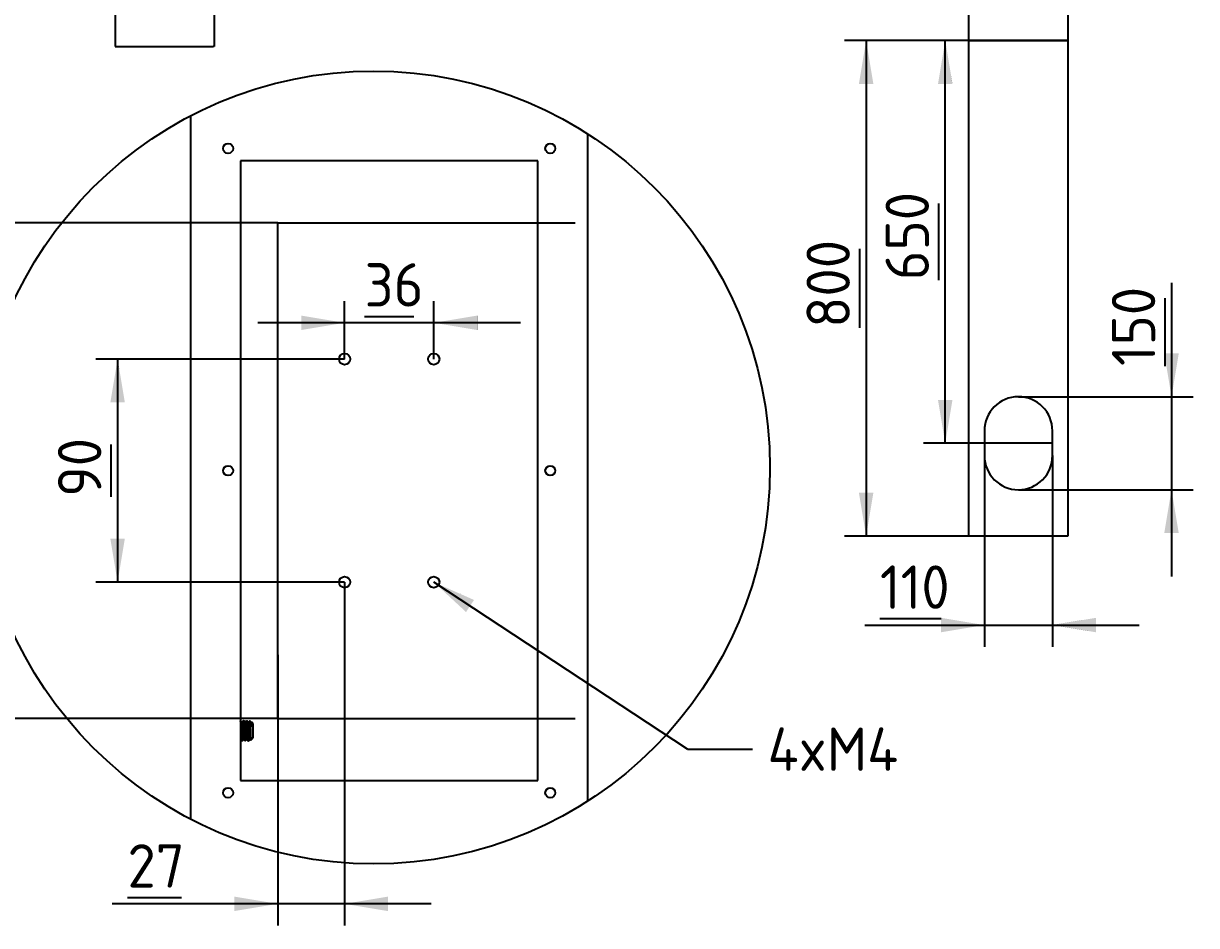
# Model space of a CAD drawing. Header units: millimetres. Extents: x 28 to 832, y 30 to 567.
# Drawn here: x 232 to 326.6, y 157.6 to 230.4 of the extents above; entities that cross this region are included whole.
import ezdxf
from ezdxf.enums import TextEntityAlignment as Align
from ezdxf.lldxf.tags import DXFTag

# ---------------------------------------------------------------- set-up
doc = ezdxf.new("R2010")
doc.units = ezdxf.units.MM
for name, color, linetype in [('ABDECKPLATTE_ELE', 7, 'Continuous'), ('ABDECKUNG_LICHTS', 7, 'Continuous'), ('Default', 7, 'Continuous'), ('FAAC_XD20-BODEN', 7, 'Continuous'), ('FAAC_XD20-DECKEL', 7, 'Continuous'), ('M8-BOLZEN', 7, 'Continuous'), ('MOTORSCHARNIER_F', 7, 'Continuous'), ('PFAHL', 7, 'Continuous'), ('PFAHL_UNTERBAU', 7, 'Continuous'), ('SCHANIER', 7, 'Continuous')]:
    doc.layers.add(name, color=color, linetype=linetype)
doc.styles.add('SEACAD_seiso_ttf', font='seiso.ttf', dxfattribs={"height": 0.2})
tags = doc.linetypes.add('CENTER2', pattern=[1.125, 0.75, -0.125, 0.125, -0.125]).pattern_tags.tags
tags[10:11] = [DXFTag(74, 4), DXFTag(75, 0), DXFTag(340, '0'), DXFTag(46, 0.0), DXFTag(50, 0.0), DXFTag(44, 0.0), DXFTag(45, 0.0)]
tags[8:9] = [DXFTag(74, 4), DXFTag(75, 0), DXFTag(340, '0'), DXFTag(46, 0.0), DXFTag(50, 0.0), DXFTag(44, 0.0), DXFTag(45, 0.0)]
tags[6:7] = [DXFTag(74, 4), DXFTag(75, 0), DXFTag(340, '0'), DXFTag(46, 0.0), DXFTag(50, 0.0), DXFTag(44, 0.0), DXFTag(45, 0.0)]
tags[4:5] = [DXFTag(74, 4), DXFTag(75, 0), DXFTag(340, '0'), DXFTag(46, 0.0), DXFTag(50, 0.0), DXFTag(44, 0.0), DXFTag(45, 0.0)]
tags = doc.linetypes.add('HIDDEN2', pattern=[0.1875, 0.125, -0.0625]).pattern_tags.tags
tags[6:7] = [DXFTag(74, 4), DXFTag(75, 0), DXFTag(340, '0'), DXFTag(46, 0.0), DXFTag(50, 0.0), DXFTag(44, 0.0), DXFTag(45, 0.0)]
tags[4:5] = [DXFTag(74, 4), DXFTag(75, 0), DXFTag(340, '0'), DXFTag(46, 0.0), DXFTag(50, 0.0), DXFTag(44, 0.0), DXFTag(45, 0.0)]

# ---------------------------------------------------------------- blocks, each defined once
blk = doc.blocks.new('SEANNOT_GROUP27')
at = {"layer": 'Default', "linetype": 'Continuous', "ltscale": 25.4}
blk.add_hatch(color=136, dxfattribs=at).paths.add_polyline_path([(268.312, 183.895), (265.068, 185.333), (267.67, 182.921)])
at = {"layer": 'Default', "color": 7, "linetype": 'Continuous', "ltscale": 25.4}
blk.add_line((285.529, 171.855), (290.779, 171.855), dxfattribs=at)
at = {"layer": 'Default', "color": 136, "linetype": 'Continuous', "lineweight": 20, "ltscale": 25.4, "const_width": 0.00025}
blk.add_lwpolyline([(268.312, 183.895), (265.068, 185.333), (267.67, 182.921), (268.312, 183.895)], close=True, dxfattribs=at)
at = {"layer": 'Default', "color": 7, "linetype": 'Continuous', "ltscale": 25.4}
blk.add_lwpolyline([(285.529, 171.855), (265.068, 185.333)], dxfattribs=at)
at = {"layer": 'Default', "color": 7, "linetype": 'Continuous', "ltscale": 25.4, "style": 'SEACAD_seiso_ttf'}
blk.add_text('4xM4', height=3.5, dxfattribs=at).set_placement((292.004, 173.605), align=Align.TOP_LEFT)
blk = doc.blocks.new('SE21')
at = {"layer": 'PFAHL', "color": 7, "linetype": 'Continuous', "ltscale": 25.4}
for p, q in [((239.352, 288.552), (247.252, 288.552)), ((239.352, 288.552), (239.352, 228.552)), ((247.352, 288.452), (247.352, 228.552)), ((239.352, 228.552), (247.252, 228.552)), ((247.352, 228.552), (247.252, 228.552))]:
    blk.add_line(p, q, dxfattribs=at)
for centre, radius in [((242.352, 257.552), 0.1), ((246.352, 257.552), 0.1), ((245.352, 256.302), 0.1), ((244.783, 250.802), 0.1), ((245.352, 251.302), 0.25), ((245.933, 250.802), 0.1), ((242.352, 249.552), 0.1), ((246.352, 249.552), 0.1)]:
    blk.add_circle(centre, radius, dxfattribs=at)
for centre, radius, start, end in [((243.352, 291.502), 3, 90, 259.52469), ((243.352, 291.502), 3, 280.47531, 90), ((247.252, 288.452), 0.1, 0, 90)]:
    blk.add_arc(centre, radius, start, end, dxfattribs=at)
blk = doc.blocks.new('SE22')
at = {"layer": 'ABDECKPLATTE_ELE', "color": 7, "linetype": 'Continuous', "ltscale": 25.4}
for p, q in [((316.348, 273.292), (316.248, 273.292)), ((316.348, 273.292), (316.348, 273.042)), ((316.348, 273.042), (316.348, 260.042)), ((316.348, 259.792), (316.248, 259.792)), ((316.348, 260.042), (316.348, 259.792))]:
    blk.add_line(p, q, dxfattribs=at)
at = {"layer": 'ABDECKUNG_LICHTS', "color": 7, "linetype": 'Continuous', "ltscale": 25.4}
for p, q in [((305.748, 257.707), (305.748, 250.377)), ((305.823, 257.707), (305.823, 250.377)), ((305.833, 257.792), (308.123, 257.792)), ((305.833, 257.717), (308.123, 257.717)), ((308.173, 258.292), (308.248, 258.292)), ((308.173, 258.042), (308.173, 258.292)), ((308.173, 258.042), (308.173, 257.842)), ((308.248, 258.292), (308.248, 258.042)), ((308.248, 258.042), (308.248, 257.842)), ((305.748, 250.377), (305.748, 250.292)), ((305.748, 250.292), (305.823, 250.292)), ((305.828, 250.368), (305.828, 250.377)), ((308.123, 250.367), (305.833, 250.367)), ((308.123, 250.292), (305.833, 250.292)), ((308.173, 250.242), (308.173, 250.042)), ((308.173, 249.792), (308.173, 250.042)), ((308.248, 250.292), (308.238, 250.292)), ((308.248, 250.242), (308.248, 250.042)), ((308.248, 250.042), (308.248, 249.792)), ((308.248, 249.792), (308.173, 249.792))]:
    blk.add_line(p, q, dxfattribs=at)
for centre, radius, start, end in [((305.833, 257.707), 0.085, 90, 180), ((305.833, 257.707), 0.01, 90, 180), ((308.123, 257.842), 0.125, 270, 360), ((308.123, 257.842), 0.05, 270, 360), ((305.833, 250.377), 0.085, 180, 270), ((305.833, 250.377), 0.01, 180, 270), ((308.123, 250.242), 0.125, 0, 90), ((308.123, 250.242), 0.05, 0, 90)]:
    blk.add_arc(centre, radius, start, end, dxfattribs=at)
at = {"layer": 'FAAC_XD20-BODEN', "color": 7, "linetype": 'Continuous', "ltscale": 25.4}
for p, q in [((306.998, 257.292), (308.151, 257.252)), ((306.998, 256.892), (306.998, 257.292)), ((306.998, 251.192), (306.998, 256.892)), ((306.998, 250.792), (306.998, 251.192)), ((308.151, 250.832), (306.998, 250.792))]:
    blk.add_line(p, q, dxfattribs=at)
for centre, start, end in [((308.148, 257.152), 0, 88), ((308.148, 250.932), 272, 360)]:
    blk.add_arc(centre, 0.1, start, end, dxfattribs=at)
at = {"layer": 'FAAC_XD20-DECKEL', "color": 7, "linetype": 'Continuous', "ltscale": 25.4}
for p, q in [((306.148, 253.042), (306.809, 257.057)), ((306.809, 257.057), (306.834, 257.208)), ((306.933, 257.292), (306.998, 257.292)), ((306.998, 257.292), (306.998, 256.892)), ((306.998, 251.192), (306.998, 256.892)), ((306.123, 252.892), (306.123, 253.017)), ((306.123, 251.942), (306.123, 252.892)), ((306.148, 253.029), (306.148, 253.042)), ((306.148, 253.029), (306.148, 252.892)), ((306.148, 252.892), (306.148, 252.414)), ((306.123, 251.817), (306.123, 251.942)), ((306.148, 251.999), (306.148, 252.414)), ((306.148, 251.999), (306.148, 251.942)), ((306.148, 251.942), (306.148, 251.824)), ((306.148, 251.792), (306.148, 251.824)), ((306.467, 251.336), (306.148, 251.792)), ((306.465, 251.339), (306.463, 251.342)), ((306.757, 250.922), (306.649, 251.076)), ((306.708, 250.992), (306.652, 251.072)), ((306.818, 250.834), (306.757, 250.922)), ((306.998, 251.192), (306.998, 250.792)), ((306.998, 250.792), (306.9, 250.792))]:
    blk.add_line(p, q, dxfattribs=at)
for centre, radius, start, end in [((306.933, 257.192), 0.1, 90, 170.64702), ((306.148, 253.017), 0.025, 90, 180), ((306.148, 251.817), 0.025, 180, 270), ((306.9, 250.892), 0.1, 214.99202, 270)]:
    blk.add_arc(centre, radius, start, end, dxfattribs=at)
blk.add_open_spline([(306.649, 251.076), (306.634, 251.098), (306.62, 251.124), (306.605, 251.15), (306.593, 251.172), (306.579, 251.195), (306.566, 251.216), (306.552, 251.237), (306.537, 251.257), (306.523, 251.274), (306.507, 251.292), (306.492, 251.309), (306.48, 251.321), (306.475, 251.327), (306.47, 251.332), (306.467, 251.336)], degree=3, knots=[0, 0, 0, 0, 0.241447, 0.241447, 0.241447, 0.44943, 0.44943, 0.44943, 0.659722, 0.659722, 0.659722, 0.886432, 0.886432, 0.886432, 1, 1, 1, 1], dxfattribs=at)
at = {"layer": 'MOTORSCHARNIER_F', "color": 7, "linetype": 'Continuous', "ltscale": 25.4}
for p, q in [((321.528, 256.877), (316.248, 258.417)), ((316.248, 255.917), (320.177, 255.917)), ((320.177, 255.917), (322.013, 255.917)), ((322.013, 255.917), (322.748, 255.917)), ((322.748, 255.917), (325.748, 255.917)), ((325.748, 255.917), (326.623, 255.917)), ((326.623, 255.167), (326.623, 255.917)), ((316.248, 255.167), (320.177, 255.167)), ((320.177, 255.167), (322.013, 255.167)), ((322.013, 255.167), (322.748, 255.167)), ((322.748, 255.167), (325.748, 255.167)), ((325.748, 255.167), (326.623, 255.167))]:
    blk.add_line(p, q, dxfattribs=at)
for centre, radius, end in [((321.248, 255.917), 1, 73.7398), ((316.248, 255.917), 0.5, 90)]:
    blk.add_arc(centre, radius, 0, end, dxfattribs=at)
at = {"layer": 'PFAHL', "color": 7, "linetype": 'Continuous', "ltscale": 25.4}
for p, q in [((308.248, 258.242), (308.248, 289.042)), ((308.248, 289.042), (316.148, 289.042)), ((308.248, 289.042), (308.348, 288.942)), ((316.248, 288.942), (316.248, 229.042)), ((308.248, 250.242), (308.248, 257.842)), ((308.248, 229.042), (308.248, 249.842)), ((308.348, 229.042), (308.248, 229.042)), ((308.348, 229.042), (316.148, 229.042)), ((316.248, 229.042), (316.148, 229.042))]:
    blk.add_line(p, q, dxfattribs=at)
for centre, radius, start, end in [((312.248, 291.992), 3, 280.47531, 259.52469), ((316.148, 288.942), 0.1, 0, 90)]:
    blk.add_arc(centre, radius, start, end, dxfattribs=at)
at = {"layer": 'PFAHL_UNTERBAU', "color": 7, "linetype": 'Continuous', "ltscale": 25.4}
for p, q in [((308.248, 189.042), (308.248, 229.042)), ((308.248, 229.042), (308.348, 229.042)), ((316.148, 229.042), (308.348, 229.042)), ((316.148, 229.042), (316.248, 229.042)), ((316.248, 229.042), (316.248, 189.042)), ((309.498, 197.542), (309.498, 195.542)), ((314.998, 195.542), (314.998, 197.542)), ((308.348, 189.042), (308.248, 189.042)), ((316.148, 189.042), (308.348, 189.042)), ((316.248, 189.042), (316.148, 189.042))]:
    blk.add_line(p, q, dxfattribs=at)
for centre, start, end in [((312.248, 197.542), 0, 180), ((312.248, 195.542), 180, 360)]:
    blk.add_arc(centre, 2.75, start, end, dxfattribs=at)
at = {"layer": 'SCHANIER', "color": 7, "linetype": 'Continuous', "ltscale": 25.4}
for p, q in [((313.852, 285.092), (313.748, 285.092)), ((313.748, 285.092), (313.748, 284.792)), ((315.643, 285.092), (313.852, 285.092)), ((315.748, 285.092), (315.643, 285.092)), ((315.748, 285.092), (315.748, 284.792)), ((313.748, 284.792), (313.748, 284.542)), ((313.852, 284.792), (313.748, 284.792)), ((313.748, 284.542), (313.748, 283.542)), ((315.643, 284.792), (313.852, 284.792)), ((315.748, 284.792), (315.643, 284.792)), ((315.748, 284.542), (315.748, 284.792)), ((315.748, 283.542), (315.748, 284.542)), ((313.748, 283.542), (313.748, 283.292)), ((313.748, 282.992), (313.748, 283.292)), ((313.852, 283.292), (313.748, 283.292)), ((315.643, 283.292), (313.852, 283.292)), ((315.748, 283.292), (315.643, 283.292)), ((315.748, 283.292), (315.748, 283.542)), ((315.748, 282.992), (315.748, 283.292)), ((313.852, 282.992), (313.748, 282.992)), ((315.643, 282.992), (313.852, 282.992)), ((315.748, 282.992), (315.643, 282.992)), ((313.852, 237.592), (313.748, 237.592)), ((313.748, 237.592), (313.748, 237.292)), ((313.748, 237.292), (313.748, 237.042)), ((313.852, 237.292), (313.748, 237.292)), ((313.748, 237.042), (313.748, 236.042)), ((315.643, 237.592), (313.852, 237.592)), ((315.643, 237.292), (313.852, 237.292)), ((315.748, 237.592), (315.643, 237.592)), ((315.748, 237.292), (315.643, 237.292)), ((315.748, 237.592), (315.748, 237.292)), ((315.748, 237.042), (315.748, 237.292)), ((315.748, 236.042), (315.748, 237.042)), ((313.748, 236.042), (313.748, 235.792)), ((313.748, 235.492), (313.748, 235.792)), ((313.852, 235.792), (313.748, 235.792)), ((315.643, 235.792), (313.852, 235.792)), ((315.748, 235.792), (315.643, 235.792)), ((315.748, 235.792), (315.748, 236.042)), ((315.748, 235.492), (315.748, 235.792)), ((313.852, 235.492), (313.748, 235.492)), ((315.643, 235.492), (313.852, 235.492)), ((315.748, 235.492), (315.643, 235.492))]:
    blk.add_line(p, q, dxfattribs=at)
blk = doc.blocks.new('GDimGGroup49')
at = {"layer": 'Default', "linetype": 'Continuous', "ltscale": 25.4}
for points in [[(299.376, 225.542), (300.542, 225.542), (299.959, 229.042)], [(299.376, 192.542), (299.959, 189.042), (300.542, 192.542)]]:
    blk.add_hatch(color=136, dxfattribs=at).paths.add_polyline_path(points)
at = {"layer": 'Default', "color": 7, "linetype": 'Continuous', "ltscale": 25.4}
for p, q in [((316.248, 229.042), (298.209, 229.042)), ((299.959, 229.042), (299.959, 189.042)), ((299.442, 205.86), (299.442, 212.224)), ((316.248, 189.042), (298.209, 189.042))]:
    blk.add_line(p, q, dxfattribs=at)
at = {"layer": 'Default', "color": 136, "linetype": 'Continuous', "lineweight": 20, "ltscale": 25.4, "const_width": 0.00025}
for points in [[(299.376, 225.542), (299.959, 229.042), (300.542, 225.542), (299.376, 225.542)], [(299.376, 192.542), (299.959, 189.042), (300.542, 192.542), (299.376, 192.542)]]:
    blk.add_lwpolyline(points, close=True, dxfattribs=at)
at = {"layer": 'Default', "color": 7, "linetype": 'Continuous', "ltscale": 25.4, "style": 'SEACAD_seiso_ttf'}
blk.add_text('800', height=3.5, rotation=90, dxfattribs=at).set_placement((295.147, 205.86), align=Align.TOP_LEFT)
blk = doc.blocks.new('GDimGGroup50')
at = {"layer": 'Default', "linetype": 'Continuous', "ltscale": 25.4}
for points in [[(305.998, 181.287), (309.498, 181.87), (305.998, 182.453)], [(318.498, 181.287), (318.498, 182.453), (314.998, 181.87)]]:
    blk.add_hatch(color=136, dxfattribs=at).paths.add_polyline_path(points)
at = {"layer": 'Default', "color": 7, "linetype": 'Continuous', "ltscale": 25.4}
for p, q in [((309.498, 195.542), (309.498, 180.12)), ((314.998, 195.542), (314.998, 180.12)), ((299.846, 181.87), (321.998, 181.87)), ((301.071, 182.387), (306.003, 182.387))]:
    blk.add_line(p, q, dxfattribs=at)
at = {"layer": 'Default', "color": 136, "linetype": 'Continuous', "lineweight": 20, "ltscale": 25.4, "const_width": 0.00025}
for points in [[(305.998, 181.287), (309.498, 181.87), (305.998, 182.453), (305.998, 181.287)], [(318.498, 181.287), (314.998, 181.87), (318.498, 182.453), (318.498, 181.287)]]:
    blk.add_lwpolyline(points, close=True, dxfattribs=at)
at = {"layer": 'Default', "color": 7, "linetype": 'Continuous', "ltscale": 25.4, "style": 'SEACAD_seiso_ttf'}
blk.add_text('110', height=3.5, dxfattribs=at).set_placement((301.071, 186.682), align=Align.TOP_LEFT)
blk = doc.blocks.new('GDimGGroup51')
at = {"layer": 'Default', "linetype": 'Continuous', "ltscale": 25.4}
for points in [[(325.187, 203.792), (324.02, 203.792), (324.603, 200.292)], [(325.187, 189.292), (324.603, 192.792), (324.02, 189.292)]]:
    blk.add_hatch(color=136, dxfattribs=at).paths.add_polyline_path(points)
at = {"layer": 'Default', "color": 7, "linetype": 'Continuous', "ltscale": 25.4}
for p, q in [((324.603, 209.489), (324.603, 185.792)), ((324.086, 202.775), (324.086, 208.264)), ((312.248, 200.292), (326.353, 200.292)), ((312.248, 192.792), (326.353, 192.792))]:
    blk.add_line(p, q, dxfattribs=at)
at = {"layer": 'Default', "color": 136, "linetype": 'Continuous', "lineweight": 20, "ltscale": 25.4, "const_width": 0.00025}
for points in [[(325.187, 203.792), (324.603, 200.292), (324.02, 203.792), (325.187, 203.792)], [(325.187, 189.292), (324.603, 192.792), (324.02, 189.292), (325.187, 189.292)]]:
    blk.add_lwpolyline(points, close=True, dxfattribs=at)
at = {"layer": 'Default', "color": 7, "linetype": 'Continuous', "ltscale": 25.4, "style": 'SEACAD_seiso_ttf'}
blk.add_text('150', height=3.5, rotation=90, dxfattribs=at).set_placement((319.791, 202.775), align=Align.TOP_LEFT)
blk = doc.blocks.new('GDimGGroup52')
at = {"layer": 'Default', "linetype": 'Continuous', "ltscale": 25.4}
for points in [[(305.758, 225.542), (306.925, 225.542), (306.342, 229.042)], [(305.758, 200.042), (306.342, 196.542), (306.925, 200.042)]]:
    blk.add_hatch(color=136, dxfattribs=at).paths.add_polyline_path(points)
at = {"layer": 'Default', "color": 7, "linetype": 'Continuous', "ltscale": 25.4}
for p, q in [((312.248, 229.042), (304.592, 229.042)), ((306.342, 196.542), (306.342, 229.042)), ((305.825, 209.69), (305.825, 215.894)), ((314.998, 196.542), (304.592, 196.542))]:
    blk.add_line(p, q, dxfattribs=at)
at = {"layer": 'Default', "color": 136, "linetype": 'Continuous', "lineweight": 20, "ltscale": 25.4, "const_width": 0.00025}
for points in [[(305.758, 225.542), (306.342, 229.042), (306.925, 225.542), (305.758, 225.542)], [(305.758, 200.042), (306.342, 196.542), (306.925, 200.042), (305.758, 200.042)]]:
    blk.add_lwpolyline(points, close=True, dxfattribs=at)
at = {"layer": 'Default', "color": 7, "linetype": 'Continuous', "ltscale": 25.4, "style": 'SEACAD_seiso_ttf'}
blk.add_text('650', height=3.5, rotation=90, dxfattribs=at).set_placement((301.529, 209.69), align=Align.TOP_LEFT)
blk = doc.blocks.new('SE48')
at = {"layer": 'M8-BOLZEN', "color": 7, "linetype": 'Continuous', "ltscale": 25.4}
for p, q in [((249.476, 174.133), (249.468, 174.133)), ((249.598, 174.012), (249.478, 174.133)), ((249.714, 174.133), (249.594, 174.012)), ((249.726, 174.133), (249.716, 174.133)), ((249.848, 174.012), (249.728, 174.133)), ((249.964, 174.132), (249.844, 174.012)), ((249.976, 174.133), (249.966, 174.133)), ((250.098, 174.012), (249.978, 174.132)), ((250.214, 174.133), (250.094, 174.012)), ((250.226, 174.133), (250.216, 174.133)), ((250.349, 174.011), (250.228, 174.132)), ((250.269, 173.529), (250.269, 173.716)), ((250.389, 173.659), (250.269, 173.716)), ((250.361, 174.03), (250.344, 174.012)), ((250.469, 173.933), (250.372, 174.03)), ((250.469, 173.933), (250.469, 172.733)), ((249.469, 172.654), (249.589, 172.534)), ((249.591, 172.533), (249.601, 172.533)), ((249.603, 172.534), (249.723, 172.654)), ((249.719, 172.655), (249.839, 172.534)), ((249.841, 172.533), (249.851, 172.533)), ((249.853, 172.534), (249.973, 172.654)), ((249.969, 172.654), (250.089, 172.534)), ((250.091, 172.533), (250.101, 172.533)), ((250.103, 172.534), (250.223, 172.655)), ((250.219, 172.655), (250.3, 172.573)), ((250.31, 172.575), (250.469, 172.733))]:
    blk.add_line(p, q, dxfattribs=at)
for points, weights, knots in [([(249.591, 172.533), (249.59, 172.533), (249.589, 172.535), (249.568, 172.565), (249.547, 172.98), (249.526, 173.394), (249.505, 173.778), (249.486, 174.134), (249.466, 174.133)], [0.98405183602, 0.991484692563, 1, 0.866025403784, 1, 0.866025403784, 1, 0.874540711222, 0.98405183602], [0.18820822, 0.18820822, 0.18820822, 0.18894359, 0.18894359, 0.20051344, 0.20051344, 0.2120833, 0.2120833, 0.22291779, 0.22291779, 0.22291779]), ([(249.601, 172.533), (249.6, 172.533), (249.599, 172.535), (249.578, 172.565), (249.557, 172.98), (249.536, 173.394), (249.515, 173.778), (249.496, 174.134), (249.476, 174.133)], [0.98405183602, 0.991484692563, 1, 0.866025403784, 1, 0.866025403784, 1, 0.874540711222, 0.98405183602], [0.18541643, 0.18541643, 0.18541643, 0.18615181, 0.18615181, 0.19772184, 0.19772184, 0.20929187, 0.20929187, 0.22012652, 0.22012652, 0.22012652]), ([(249.719, 172.655), (249.719, 172.655), (249.719, 172.655), (249.698, 172.681), (249.677, 173.033), (249.656, 173.385), (249.635, 173.711), (249.617, 173.994), (249.598, 174.012)], [0.998260725809, 0.999124643545, 1, 0.866025403784, 1, 0.866025403784, 1, 0.881743531961, 0.97225189887], [0.18006914, 0.18006914, 0.18006914, 0.18014229, 0.18014229, 0.19133881, 0.19133881, 0.20253533, 0.20253533, 0.21241825, 0.21241825, 0.21241825]), ([(249.841, 172.533), (249.84, 172.533), (249.839, 172.535), (249.818, 172.565), (249.797, 172.98), (249.776, 173.394), (249.755, 173.778), (249.736, 174.134), (249.716, 174.133)], [0.98405183602, 0.991484692563, 1, 0.866025403784, 1, 0.866025403784, 1, 0.874540711222, 0.98405183602], [0.11878907, 0.11878907, 0.11878907, 0.11952444, 0.11952444, 0.1310943, 0.1310943, 0.14266416, 0.14266416, 0.15349864, 0.15349864, 0.15349864]), ([(249.851, 172.533), (249.85, 172.533), (249.849, 172.535), (249.828, 172.565), (249.807, 172.98), (249.786, 173.394), (249.765, 173.778), (249.746, 174.134), (249.726, 174.133)], [0.98405183602, 0.991484692563, 1, 0.866025403784, 1, 0.866025403784, 1, 0.874540711222, 0.98405183602], [0.11599624, 0.11599624, 0.11599624, 0.11673163, 0.11673163, 0.12830166, 0.12830166, 0.13987169, 0.13987169, 0.15070634, 0.15070634, 0.15070634]), ([(249.969, 172.654), (249.969, 172.655), (249.969, 172.655), (249.948, 172.681), (249.927, 173.033), (249.906, 173.385), (249.885, 173.711), (249.867, 173.995), (249.848, 174.013)], [0.997456652966, 0.998716021152, 1, 0.866025403784, 1, 0.866025403784, 1, 0.881360770665, 0.972839983704], [0.11285589, 0.11285589, 0.11285589, 0.11296319, 0.11296319, 0.12415971, 0.12415971, 0.13535623, 0.13535623, 0.14527114, 0.14527114, 0.14527114]), ([(250.091, 172.533), (250.09, 172.533), (250.089, 172.535), (250.068, 172.565), (250.047, 172.98), (250.026, 173.394), (250.005, 173.778), (249.986, 174.134), (249.966, 174.133)], [0.98405183602, 0.991484692563, 1, 0.866025403784, 1, 0.866025403784, 1, 0.874540711222, 0.98405183602], [0.04936992, 0.04936992, 0.04936992, 0.05010529, 0.05010529, 0.06167515, 0.06167515, 0.07324501, 0.07324501, 0.0840795, 0.0840795, 0.0840795]), ([(250.101, 172.533), (250.1, 172.533), (250.099, 172.535), (250.078, 172.565), (250.057, 172.98), (250.036, 173.394), (250.015, 173.778), (249.996, 174.134), (249.976, 174.133)], [0.98405183602, 0.991484692563, 1, 0.866025403784, 1, 0.866025403784, 1, 0.874540711222, 0.98405183602], [0.04657606, 0.04657606, 0.04657606, 0.04731144, 0.04731144, 0.05888147, 0.05888147, 0.0704515, 0.0704515, 0.08128615, 0.08128615, 0.08128615]), ([(250.219, 172.655), (250.219, 172.655), (250.219, 172.655), (250.198, 172.681), (250.177, 173.033), (250.156, 173.385), (250.135, 173.711), (250.117, 173.994), (250.098, 174.012)], [0.998130003236, 0.999058383636, 1, 0.866025403784, 1, 0.866025403784, 1, 0.881795112288, 0.9721729839], [0.0457054, 0.0457054, 0.0457054, 0.04578409, 0.04578409, 0.05698061, 0.05698061, 0.06817713, 0.06817713, 0.07805574, 0.07805574, 0.07805574]), ([(250.269, 173.529), (250.261, 173.663), (250.255, 173.778), (250.236, 174.134), (250.216, 174.133)], [0.940695071523, 0.955697965493, 1, 0.874540711222, 0.98405183602], [0, 0, 0, 0.00382586, 0.00382586, 0.01466035, 0.01466035, 0.01466035]), ([(250.269, 173.716), (250.267, 173.748), (250.265, 173.778), (250.246, 174.134), (250.226, 174.133)], [0.97824473069, 0.988057877858, 1, 0.874540711222, 0.98405183602], [0, 0, 0, 0.00103132, 0.00103132, 0.01186597, 0.01186597, 0.01186597]), ([(250.388, 173.666), (250.387, 173.689), (250.385, 173.711), (250.368, 173.986), (250.349, 174.011)], [0.980731263559, 0.989550631777, 1, 0.884721847991, 0.967825369911], [0.00012475, 0.00012475, 0.00012475, 0.00099803, 0.00099803, 0.01063204, 0.01063204, 0.01063204])]:
    blk.add_rational_spline(points, weights, degree=2, knots=knots, dxfattribs=at)
for points, knots in [([(250.269, 173.529), (250.271, 173.442), (250.273, 173.35), (250.275, 173.262), (250.278, 173.173), (250.28, 173.085), (250.282, 173.005), (250.284, 172.925), (250.286, 172.85), (250.289, 172.788), (250.291, 172.728), (250.293, 172.677), (250.296, 172.641), (250.298, 172.604), (250.3, 172.581), (250.303, 172.573), (250.303, 172.57), (250.304, 172.569), (250.305, 172.57)], [0, 0, 0, 0, 0.0602193, 0.0602193, 0.0602193, 0.1204386, 0.1204386, 0.1204386, 0.1807408, 0.1807408, 0.1807408, 0.239513, 0.239513, 0.239513, 0.2981509, 0.2981509, 0.2981509, 0.3185988, 0.3185988, 0.3185988, 0.3185988]), ([(250.367, 174.035), (250.368, 174.034), (250.369, 174.03), (250.37, 174.024), (250.372, 174.011), (250.375, 173.983), (250.377, 173.945), (250.379, 173.907), (250.382, 173.856), (250.384, 173.798), (250.385, 173.756), (250.387, 173.709), (250.389, 173.659)], [0.834451, 0.834451, 0.834451, 0.834451, 0.8573094, 0.8573094, 0.8573094, 0.9102253, 0.9102253, 0.9102253, 0.962498, 0.962498, 0.962498, 1, 1, 1, 1])]:
    blk.add_open_spline(points, degree=3, knots=knots, dxfattribs=at)
at = {"layer": 'PFAHL', "color": 7, "linetype": 'Continuous', "ltscale": 25.4}
for p, q in [((245.468, 166.193), (245.468, 222.977)), ((277.468, 221.521), (277.468, 167.649)), ((273.468, 219.333), (249.468, 219.333)), ((249.468, 219.333), (249.468, 169.333)), ((273.468, 169.333), (273.468, 219.333)), ((252.468, 214.333), (273.468, 214.333)), ((252.468, 174.333), (252.468, 214.333)), ((252.468, 174.333), (273.468, 174.333)), ((249.468, 169.333), (273.468, 169.333))]:
    blk.add_line(p, q, dxfattribs=at)
at = {"layer": 'PFAHL', "color": 7, "linetype": 'HIDDEN2', "ltscale": 25.4}
for p, q in [((273.468, 214.333), (276.468, 214.333)), ((273.468, 174.333), (276.468, 174.333))]:
    blk.add_line(p, q, dxfattribs=at)
at = {"layer": 'PFAHL', "color": 7, "linetype": 'Continuous', "ltscale": 25.4}
for centre, radius in [((248.468, 220.333), 0.4), ((274.468, 220.333), 0.4), ((257.868, 203.333), 0.45), ((265.068, 203.333), 0.45), ((248.468, 194.333), 0.4), ((274.468, 194.333), 0.4), ((257.868, 185.333), 0.45), ((265.068, 185.333), 0.45), ((248.468, 168.333), 0.4), ((274.468, 168.333), 0.4)]:
    blk.add_circle(centre, radius, dxfattribs=at)
blk = doc.blocks.new('GDimGGroup98')
at = {"layer": 'Default', "linetype": 'Continuous', "ltscale": 25.4}
for points in [[(238.967, 199.833), (240.134, 199.833), (239.55, 203.333)], [(238.967, 188.833), (239.55, 185.333), (240.134, 188.833)]]:
    blk.add_hatch(color=136, dxfattribs=at).paths.add_polyline_path(points)
at = {"layer": 'Default', "color": 7, "linetype": 'Continuous', "ltscale": 25.4}
for p, q in [((257.868, 203.333), (237.8, 203.333)), ((239.55, 203.333), (239.55, 185.333)), ((239.033, 192.225), (239.033, 196.441)), ((257.868, 185.333), (237.8, 185.333))]:
    blk.add_line(p, q, dxfattribs=at)
at = {"layer": 'Default', "color": 136, "linetype": 'Continuous', "lineweight": 20, "ltscale": 25.4, "const_width": 0.00025}
for points in [[(238.967, 199.833), (239.55, 203.333), (240.134, 199.833), (238.967, 199.833)], [(238.967, 188.833), (239.55, 185.333), (240.134, 188.833), (238.967, 188.833)]]:
    blk.add_lwpolyline(points, close=True, dxfattribs=at)
at = {"layer": 'Default', "color": 7, "linetype": 'Continuous', "ltscale": 25.4, "style": 'SEACAD_seiso_ttf'}
blk.add_text('90', height=3.5, rotation=90, dxfattribs=at).set_placement((234.738, 192.225), align=Align.TOP_LEFT)
blk = doc.blocks.new('GDimGGroup99')
at = {"layer": 'Default', "linetype": 'Continuous', "ltscale": 25.4}
for points in [[(254.368, 206.846), (254.368, 205.68), (257.868, 206.263)], [(268.568, 206.846), (265.068, 206.263), (268.568, 205.68)]]:
    blk.add_hatch(color=136, dxfattribs=at).paths.add_polyline_path(points)
at = {"layer": 'Default', "color": 7, "linetype": 'Continuous', "ltscale": 25.4}
for p, q in [((257.868, 203.333), (257.868, 208.013)), ((265.068, 203.333), (265.068, 208.013)), ((259.479, 206.78), (263.457, 206.78)), ((272.068, 206.263), (250.868, 206.263))]:
    blk.add_line(p, q, dxfattribs=at)
at = {"layer": 'Default', "color": 136, "linetype": 'Continuous', "lineweight": 20, "ltscale": 25.4, "const_width": 0.00025}
for points in [[(254.368, 206.846), (257.868, 206.263), (254.368, 205.68), (254.368, 206.846)], [(268.568, 206.846), (265.068, 206.263), (268.568, 205.68), (268.568, 206.846)]]:
    blk.add_lwpolyline(points, close=True, dxfattribs=at)
at = {"layer": 'Default', "color": 7, "linetype": 'Continuous', "ltscale": 25.4, "style": 'SEACAD_seiso_ttf'}
blk.add_text('36', height=3.5, dxfattribs=at).set_placement((259.479, 211.075), align=Align.TOP_LEFT)
blk = doc.blocks.new('GDimGGroup100')
at = {"layer": 'Default', "linetype": 'Continuous', "ltscale": 25.4}
for points in [[(248.968, 158.787), (252.468, 159.37), (248.968, 159.954)], [(261.368, 158.787), (261.368, 159.954), (257.868, 159.37)]]:
    blk.add_hatch(color=136, dxfattribs=at).paths.add_polyline_path(points)
at = {"layer": 'Default', "color": 7, "linetype": 'Continuous', "ltscale": 25.4}
for p, q in [((257.868, 185.333), (257.868, 157.62)), ((252.468, 179.467), (252.468, 157.62)), ((264.868, 159.37), (239.12, 159.37)), ((240.345, 159.888), (244.72, 159.888))]:
    blk.add_line(p, q, dxfattribs=at)
at = {"layer": 'Default', "color": 136, "linetype": 'Continuous', "lineweight": 20, "ltscale": 25.4, "const_width": 0.00025}
for points in [[(248.968, 158.787), (252.468, 159.37), (248.968, 159.954), (248.968, 158.787)], [(261.368, 158.787), (257.868, 159.37), (261.368, 159.954), (261.368, 158.787)]]:
    blk.add_lwpolyline(points, close=True, dxfattribs=at)
at = {"layer": 'Default', "color": 7, "linetype": 'Continuous', "ltscale": 25.4, "style": 'SEACAD_seiso_ttf'}
blk.add_text('27', height=3.5, dxfattribs=at).set_placement((240.345, 164.183), align=Align.TOP_LEFT)
blk = doc.blocks.new('GDimGGroup101')
at = {"layer": 'Default', "linetype": 'Continuous', "ltscale": 25.4}
for points in [[(225.265, 210.833), (226.431, 210.833), (225.848, 214.333)], [(225.265, 177.833), (225.848, 174.333), (226.431, 177.833)]]:
    blk.add_hatch(color=136, dxfattribs=at).paths.add_polyline_path(points)
at = {"layer": 'Default', "color": 7, "linetype": 'Continuous', "ltscale": 25.4}
for p, q in [((252.468, 214.333), (224.098, 214.333)), ((225.848, 174.333), (225.848, 214.333)), ((225.331, 191.191), (225.331, 197.475)), ((252.468, 174.333), (224.098, 174.333))]:
    blk.add_line(p, q, dxfattribs=at)
at = {"layer": 'Default', "color": 136, "linetype": 'Continuous', "lineweight": 20, "ltscale": 25.4, "const_width": 0.00025}
for points in [[(225.265, 210.833), (225.848, 214.333), (226.431, 210.833), (225.265, 210.833)], [(225.265, 177.833), (225.848, 174.333), (226.431, 177.833), (225.265, 177.833)]]:
    blk.add_lwpolyline(points, close=True, dxfattribs=at)
at = {"layer": 'Default', "color": 7, "linetype": 'Continuous', "ltscale": 25.4, "style": 'SEACAD_seiso_ttf'}
blk.add_text('200', height=3.5, rotation=90, dxfattribs=at).set_placement((221.035, 191.191), align=Align.TOP_LEFT)

msp = doc.modelspace()

# ---------------------------------------------------------------- linework, layer by layer
at = {"layer": 'Default', "color": 7, "linetype": 'CENTER2', "ltscale": 25.4}
msp.add_circle((260.209, 194.585), 31.991, dxfattribs=at)

# ---------------------------------------------------------------- block references
at = {"layer": 'Default'}
for name in ['SE21', 'SE22', 'GDimGGroup49', 'GDimGGroup52', 'SE48', 'GDimGGroup101', 'GDimGGroup99', 'GDimGGroup51', 'GDimGGroup98', 'GDimGGroup50', 'GDimGGroup100', 'SEANNOT_GROUP27']:
    msp.add_blockref(name, (0, 0), dxfattribs=at)

doc.saveas('drawing.dxf')
